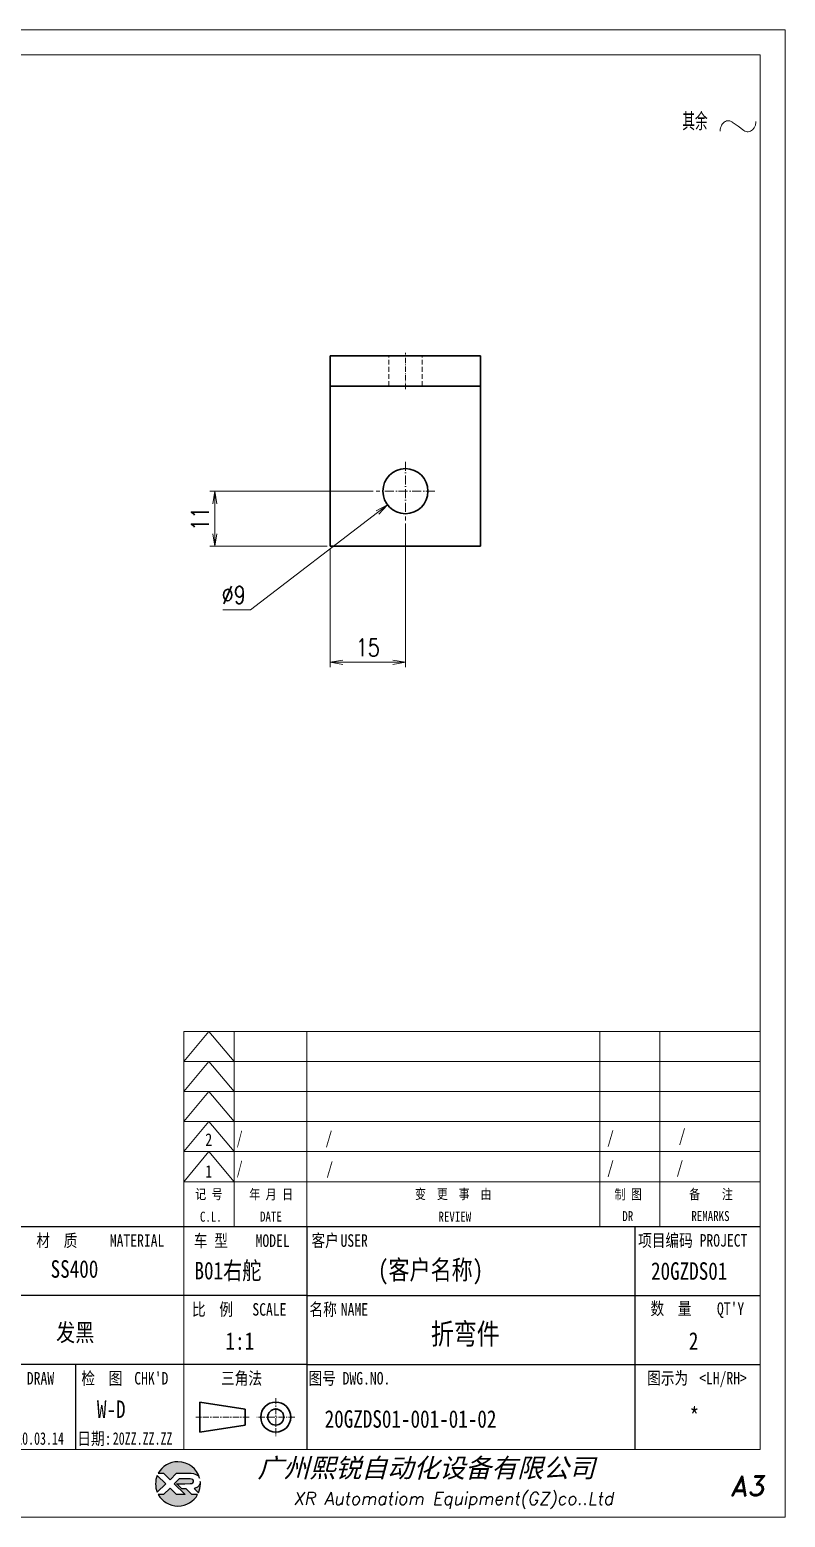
# Model space of a CAD drawing. Header units: millimetres. Extents: x 1333 to 78972, y -42879 to -5704.
# Drawn here: x 67253.4 to 67404.2, y -20114.1 to -19817.1 of the extents above; entities that cross this region are included whole.
import ezdxf
from ezdxf.enums import TextEntityAlignment as Align

# ---------------------------------------------------------------- set-up
doc = ezdxf.new("R2010")
doc.units = ezdxf.units.MM
doc.header["$LTSCALE"] = 0.5
for name, pattern in [('AM_ISO02W050x2', [3.75, 3, -0.75]), ('AM_ISO08W050x2', [9, 6, -0.75, 1.5, -0.75]), ('CENTER', [2, 1.25, -0.25, 0.25, -0.25]), ('DASHDOT', [18.5, 12, -3, 0.5, -3]), ('DASHED', [19.05, 12.7, -6.35]), ('DOT2', [0.125, 0, -0.125])]:
    doc.linetypes.add(name, pattern=pattern)
for name, color, linetype in [('DIM', 3, 'Continuous'), ('layer 1', 7, 'Continuous'), ('图号', 7, 'Continuous'), ('图名', 7, 'Continuous'), ('图框文字', 7, 'Continuous'), ('数量', 7, 'Continuous'), ('材质', 7, 'Continuous'), ('表面处理', 7, 'Continuous'), ('车型', 7, 'Continuous')]:
    doc.layers.add(name, color=color, linetype=linetype)
for name, color, linetype, lineweight in [('中心线', 2, 'AM_ISO08W050x2', 18), ('图框', 7, 'Continuous', 18), ('标注线', 3, 'Continuous', 18), ('粗实线', 7, 'Continuous', 35), ('虚线', 1, 'AM_ISO02W050x2', 18)]:
    doc.layers.add(name, color=color, linetype=linetype, lineweight=lineweight)
doc.layers.add('打印', color=7, linetype='Continuous', lineweight=15, plot=False)
doc.layers.add('打印-禁用', color=7, linetype='Continuous', lineweight=15, plot=False)
doc.styles.add('DIM', font='romans.shx', dxfattribs={"width": 0.8, "bigfont": 'bigfont.shx'})
doc.styles.add('STYLE1', font='')
doc.styles.add('国标', font='simfang.ttf', dxfattribs={"width": 0.8})
doc.styles.add('机械长仿宋', font='gbenor.shx', dxfattribs={"height": 1, "bigfont": 'gbcbig.shx'})
doc.styles.add('标题字', font='romand.shx', dxfattribs={"oblique": 10, "bigfont": 'bigfont.shx'})
doc.styles.get('STYLE1').set_extended_font_data('SimSun')
doc.dimstyles.new('XR 1-1$0', dxfattribs={"dimtxt": 3.5, "dimasz": 2.5, "dimexe": 1, "dimexo": 0.625, "dimgap": 1.2, "dimtad": 1, "dimzin": 9, "dimdsep": 46, "dimtxsty": 'DIM', "dimblk": 'OPEN', "dimcen": 0, "dimclrd": 8, "dimclre": 8, "dimclrt": 2, "dimazin": 2, "dimtfac": 0.5, "dimtmove": 0, "dimatfit": 3, "dimldrblk": 'OPEN', "dimfxl": 1, "dimtolj": 2, "dimlwd": 18, "dimlwe": 18, "dimarcsym": 0})
doc.dimstyles.new('XR 1-1$3', dxfattribs={"dimtxt": 3.5, "dimasz": 2.5, "dimexe": 1, "dimexo": 0.625, "dimgap": 1.2, "dimtad": 1, "dimtoh": 1, "dimdsep": 46, "dimtxsty": 'DIM', "dimblk": 'OPEN', "dimcen": 0, "dimclrd": 8, "dimclre": 8, "dimclrt": 2, "dimazin": 2, "dimtfac": 0.5, "dimtofl": 0, "dimtmove": 0, "dimatfit": 3, "dimldrblk": 'OPEN', "dimfxl": 1, "dimtolj": 2, "dimlwd": 18, "dimlwe": 18, "dimarcsym": 0})

# ---------------------------------------------------------------- blocks, each defined once
blk = doc.blocks.new('XR')
at = {"true_color": 0xfc8000}
h = blk.add_hatch(color=30, dxfattribs=at)
h.set_gradient(color1=(252, 128, 0), rotation=240, one_color=1, tint=1, name='INVCURVED')
edge = h.paths.add_edge_path()
edge.add_spline(control_points=[(-434.18, -5928.47), (-433.9, -5928.74), (-433.63, -5929.01), (-433.63, -5929.01), (-433.63, -5929.01), (-433.63, -5929.01), (-433.36, -5928.74), (-433.09, -5928.47)], knot_values=[0.5625, 0.5625, 0.5625, 0.5625, 0.625, 0.625, 0.625, 0.625, 0.6875, 0.6875, 0.6875, 0.6875], degree=3, periodic=0)
edge.add_spline(control_points=[(-433.09, -5928.47), (-432.82, -5928.2), (-432.54, -5927.93), (-432.54, -5927.93), (-432.54, -5927.93), (-432.54, -5927.93), (-432.04, -5927.93), (-431.53, -5927.93)], knot_values=[0.4375, 0.4375, 0.4375, 0.4375, 0.5, 0.5, 0.5, 0.5, 0.5625, 0.5625, 0.5625, 0.5625], degree=3, periodic=0)
edge.add_spline(control_points=[(-431.53, -5927.93), (-431.03, -5927.93), (-430.52, -5927.93), (-430.52, -5927.93), (-430.52, -5927.93), (-430, -5927.93), (-429.43, -5927.96), (-429.01, -5928.33)], knot_values=[0.25, 0.25, 0.25, 0.25, 0.3125, 0.3125, 0.3125, 0.3125, 0.4375, 0.4375, 0.4375, 0.4375], degree=3, periodic=0)
edge.add_spline(control_points=[(-429.01, -5928.33), (-428.88, -5928.44), (-428.78, -5928.59), (-428.71, -5928.75)], knot_values=[0.125, 0.125, 0.125, 0.125, 0.25, 0.25, 0.25, 0.25], degree=3, periodic=0)
edge.add_spline(control_points=[(-428.71, -5928.75), (-429.13, -5927.18), (-430.58, -5926.02), (-432.31, -5926.02)], knot_values=[0, 0, 0, 0, 0.125, 0.125, 0.125, 0.125], degree=3, periodic=0)
edge.add_spline(control_points=[(-432.31, -5926.02), (-433.72, -5926.02), (-434.94, -5926.79), (-435.58, -5927.93)], knot_values=[0.875, 0.875, 0.875, 0.875, 1, 1, 1, 1], degree=3, periodic=0)
edge.add_spline(control_points=[(-435.58, -5927.93), (-435.58, -5927.93), (-434.72, -5927.93), (-434.72, -5927.93), (-434.72, -5927.93), (-434.72, -5927.93), (-434.45, -5928.2), (-434.18, -5928.47)], knot_values=[0.6875, 0.6875, 0.6875, 0.6875, 0.8125, 0.8125, 0.8125, 0.8125, 0.875, 0.875, 0.875, 0.875], degree=3, periodic=0)
edge = h.paths.add_edge_path()
edge.add_spline(control_points=[(-434.79, -5929.26), (-435.04, -5929.02), (-435.34, -5928.72), (-435.54, -5928.53)], knot_values=[0.562504, 0.562504, 0.562504, 0.562504, 0.656252, 0.656252, 0.656252, 0.656252], degree=3, periodic=0)
edge.add_spline(control_points=[(-435.54, -5928.53), (-435.67, -5928.4), (-435.76, -5928.31), (-435.76, -5928.31), (-435.76, -5928.31), (-435.94, -5928.74), (-436.03, -5929.21), (-436.03, -5929.71)], knot_values=[0.25, 0.25, 0.25, 0.25, 0.312504, 0.312504, 0.312504, 0.312504, 0.562504, 0.562504, 0.562504, 0.562504], degree=3, periodic=0)
edge.add_spline(control_points=[(-436.03, -5929.71), (-436.03, -5930.2), (-435.94, -5930.67), (-435.76, -5931.1), (-435.76, -5931.1), (-435.4, -5930.75), (-435.05, -5930.4)], knot_values=[0.874998, 0.874998, 0.874998, 0.874998, 1.124998, 1.124998, 1.124998, 1.25, 1.25, 1.25, 1.25], degree=3, periodic=0)
edge.add_spline(control_points=[(-435.05, -5930.4), (-434.7, -5930.05), (-434.34, -5929.71), (-434.34, -5929.71), (-434.34, -5929.71), (-434.34, -5929.71), (-434.34, -5929.71), (-434.34, -5929.71)], knot_values=[0.749878, 0.749878, 0.749878, 0.749878, 0.874875, 0.874875, 0.874875, 0.874875, 0.874998, 0.874998, 0.874998, 0.874998], degree=3, periodic=0)
edge.add_spline(control_points=[(-434.34, -5929.71), (-434.34, -5929.71), (-434.34, -5929.71), (-434.34, -5929.71)], knot_values=[0.749634, 0.749634, 0.749634, 0.749634, 0.749817, 0.749817, 0.749817, 0.749817], degree=3, periodic=0)
edge.add_spline(control_points=[(-434.35, -5929.7), (-434.35, -5929.7), (-434.35, -5929.7), (-434.35, -5929.7)], knot_values=[0.738281, 0.738281, 0.738281, 0.738281, 0.742188, 0.742188, 0.742188, 0.742188], degree=3, periodic=0)
edge.add_spline(control_points=[(-434.35, -5929.7), (-434.36, -5929.69), (-434.37, -5929.68), (-434.38, -5929.67)], knot_values=[0.726563, 0.726563, 0.726563, 0.726563, 0.738281, 0.738281, 0.738281, 0.738281], degree=3, periodic=0)
edge.add_spline(control_points=[(-434.38, -5929.67), (-434.38, -5929.66), (-434.39, -5929.65), (-434.4, -5929.65)], knot_values=[0.718751, 0.718751, 0.718751, 0.718751, 0.726563, 0.726563, 0.726563, 0.726563], degree=3, periodic=0)
edge.add_spline(control_points=[(-434.4, -5929.65), (-434.42, -5929.63), (-434.45, -5929.6), (-434.47, -5929.58)], knot_values=[0.703126, 0.703126, 0.703126, 0.703126, 0.718751, 0.718751, 0.718751, 0.718751], degree=3, periodic=0)
edge.add_spline(control_points=[(-434.47, -5929.58), (-434.5, -5929.55), (-434.53, -5929.52), (-434.56, -5929.49)], knot_values=[0.687501, 0.687501, 0.687501, 0.687501, 0.703126, 0.703126, 0.703126, 0.703126], degree=3, periodic=0)
edge.add_spline(control_points=[(-434.56, -5929.49), (-434.63, -5929.42), (-434.71, -5929.35), (-434.79, -5929.26)], knot_values=[0.656252, 0.656252, 0.656252, 0.656252, 0.687501, 0.687501, 0.687501, 0.687501], degree=3, periodic=0)
at = {"true_color": 0x0348ff}
h = blk.add_hatch(color=160, dxfattribs=at)
h.set_gradient(color1=(3, 72, 255), color2=(0, 41, 153), one_color=1, tint=0.3, name='HEMISPHERICAL')
edge = h.paths.add_edge_path()
edge.add_spline(control_points=[(-432.54, -5929.67), (-432.26, -5929.95), (-431.94, -5930.23), (-431.66, -5930.51), (-431.66, -5930.51), (-431.66, -5930.51), (-431.66, -5930.51), (-431.66, -5930.51)], knot_values=[0.736842, 0.736842, 0.736842, 0.736842, 0.789474, 0.789474, 0.789474, 0.789474, 0.802633, 0.802633, 0.802633, 0.802633], degree=3, periodic=0)
edge.add_spline(control_points=[(-431.66, -5930.51), (-431.65, -5930.51), (-431.65, -5930.52), (-431.65, -5930.52)], knot_values=[0.802633, 0.802633, 0.802633, 0.802633, 0.815791, 0.815791, 0.815791, 0.815791], degree=3, periodic=0)
edge.add_spline(control_points=[(-431.65, -5930.52), (-431.64, -5930.53), (-431.64, -5930.53), (-431.64, -5930.53)], knot_values=[0.815791, 0.815791, 0.815791, 0.815791, 0.82237, 0.82237, 0.82237, 0.82237], degree=3, periodic=0)
edge.add_spline(control_points=[(-431.64, -5930.53), (-431.64, -5930.53), (-431.64, -5930.53), (-431.63, -5930.54)], knot_values=[0.82237, 0.82237, 0.82237, 0.82237, 0.828949, 0.828949, 0.828949, 0.828949], degree=3, periodic=0)
edge.add_spline(control_points=[(-431.63, -5930.54), (-431.63, -5930.54), (-431.63, -5930.54), (-431.63, -5930.54), (-431.63, -5930.54), (-431.63, -5930.54), (-431.59, -5930.54), (-431.52, -5930.54)], knot_values=[0.841901, 0.841901, 0.841901, 0.841901, 0.842105, 0.842105, 0.842105, 0.842105, 0.855264, 0.855264, 0.855264, 0.855264], degree=3, periodic=0)
edge.add_spline(control_points=[(-431.52, -5930.54), (-431.46, -5930.54), (-431.38, -5930.54), (-431.3, -5930.54)], knot_values=[0.855264, 0.855264, 0.855264, 0.855264, 0.868422, 0.868422, 0.868422, 0.868422], degree=3, periodic=0)
edge.add_spline(control_points=[(-431.3, -5930.54), (-431.26, -5930.54), (-431.22, -5930.54), (-431.18, -5930.54)], knot_values=[0.868422, 0.868422, 0.868422, 0.868422, 0.875, 0.875, 0.875, 0.875], degree=3, periodic=0)
edge.add_spline(control_points=[(-431.18, -5930.54), (-431.14, -5930.54), (-431.1, -5930.54), (-431.07, -5930.54)], knot_values=[0.875, 0.875, 0.875, 0.875, 0.881579, 0.881579, 0.881579, 0.881579], degree=3, periodic=0)
edge.add_spline(control_points=[(-431.07, -5930.54), (-431.05, -5930.54), (-431.04, -5930.54), (-431.03, -5930.54)], knot_values=[0.881579, 0.881579, 0.881579, 0.881579, 0.884869, 0.884869, 0.884869, 0.884869], degree=3, periodic=0)
edge.add_spline(control_points=[(-431.03, -5930.54), (-431.02, -5930.54), (-431, -5930.54), (-431, -5930.54)], knot_values=[0.884869, 0.884869, 0.884869, 0.884869, 0.888158, 0.888158, 0.888158, 0.888158], degree=3, periodic=0)
edge.add_spline(control_points=[(-431, -5930.54), (-430.99, -5930.54), (-430.99, -5930.54), (-430.98, -5930.54)], knot_values=[0.888158, 0.888158, 0.888158, 0.888158, 0.889803, 0.889803, 0.889803, 0.889803], degree=3, periodic=0)
edge.add_spline(control_points=[(-430.98, -5930.54), (-430.98, -5930.54), (-430.98, -5930.54), (-430.97, -5930.54)], knot_values=[0.889803, 0.889803, 0.889803, 0.889803, 0.891447, 0.891447, 0.891447, 0.891447], degree=3, periodic=0)
edge.add_spline(control_points=[(-430.97, -5930.54), (-430.97, -5930.54), (-430.97, -5930.54), (-430.97, -5930.54)], knot_values=[0.891447, 0.891447, 0.891447, 0.891447, 0.89227, 0.89227, 0.89227, 0.89227], degree=3, periodic=0)
edge.add_spline(control_points=[(-430.97, -5930.54), (-430.97, -5930.54), (-430.97, -5930.54), (-430.97, -5930.54)], knot_values=[0.89227, 0.89227, 0.89227, 0.89227, 0.893092, 0.893092, 0.893092, 0.893092], degree=3, periodic=0)
edge.add_spline(control_points=[(-430.97, -5930.54), (-430.97, -5930.54), (-430.97, -5930.54), (-430.97, -5930.54)], knot_values=[0.893092, 0.893092, 0.893092, 0.893092, 0.893503, 0.893503, 0.893503, 0.893503], degree=3, periodic=0)
edge.add_spline(control_points=[(-430.97, -5930.54), (-430.97, -5930.54), (-430.97, -5930.54), (-430.97, -5930.54)], knot_values=[0.893503, 0.893503, 0.893503, 0.893503, 0.893914, 0.893914, 0.893914, 0.893914], degree=3, periodic=0)
edge.add_spline(control_points=[(-430.97, -5930.54), (-430.97, -5930.54), (-430.97, -5930.54), (-430.97, -5930.54)], knot_values=[0.893914, 0.893914, 0.893914, 0.893914, 0.89412, 0.89412, 0.89412, 0.89412], degree=3, periodic=0)
edge.add_spline(control_points=[(-430.97, -5930.54), (-430.97, -5930.54), (-430.97, -5930.54), (-430.97, -5930.54)], knot_values=[0.89412, 0.89412, 0.89412, 0.89412, 0.894326, 0.894326, 0.894326, 0.894326], degree=3, periodic=0)
edge.add_spline(control_points=[(-430.97, -5930.54), (-430.97, -5930.54), (-430.97, -5930.54), (-430.97, -5930.54)], knot_values=[0.894428, 0.894428, 0.894428, 0.894428, 0.894531, 0.894531, 0.894531, 0.894531], degree=3, periodic=0)
edge.add_spline(control_points=[(-430.97, -5930.54), (-430.97, -5930.54), (-430.97, -5930.54), (-430.97, -5930.54)], knot_values=[0.894531, 0.894531, 0.894531, 0.894531, 0.894583, 0.894583, 0.894583, 0.894583], degree=3, periodic=0)
edge.add_spline(control_points=[(-430.97, -5930.54), (-430.97, -5930.54), (-430.97, -5930.54), (-430.97, -5930.54), (-430.97, -5930.54), (-430.97, -5930.54), (-430.73, -5930.78), (-430.49, -5931.01)], knot_values=[0.894685, 0.894685, 0.894685, 0.894685, 0.894737, 0.894737, 0.894737, 0.894737, 0.921052, 0.921052, 0.921052, 0.921052], degree=3, periodic=0)
edge.add_spline(control_points=[(-430.49, -5931.01), (-430.26, -5931.24), (-430.02, -5931.48), (-430.02, -5931.48)], knot_values=[0.921052, 0.921052, 0.921052, 0.921052, 0.947368, 0.947368, 0.947368, 0.947368], degree=3, periodic=0)
edge.add_spline(control_points=[(-430.02, -5931.48), (-430.02, -5931.48), (-430.02, -5931.48), (-430.02, -5931.48)], knot_values=[0.947522, 0.947522, 0.947522, 0.947522, 0.947573, 0.947573, 0.947573, 0.947573], degree=3, periodic=0)
edge.add_spline(control_points=[(-430.02, -5931.48), (-430.02, -5931.48), (-430.02, -5931.48), (-430.02, -5931.48)], knot_values=[0.947573, 0.947573, 0.947573, 0.947573, 0.947676, 0.947676, 0.947676, 0.947676], degree=3, periodic=0)
edge.add_spline(control_points=[(-430.02, -5931.48), (-430.02, -5931.48), (-430.02, -5931.48), (-430.02, -5931.48)], knot_values=[0.947676, 0.947676, 0.947676, 0.947676, 0.947779, 0.947779, 0.947779, 0.947779], degree=3, periodic=0)
edge.add_spline(control_points=[(-430.02, -5931.48), (-430.02, -5931.48), (-430.02, -5931.48), (-430.02, -5931.48)], knot_values=[0.947779, 0.947779, 0.947779, 0.947779, 0.947984, 0.947984, 0.947984, 0.947984], degree=3, periodic=0)
edge.add_spline(control_points=[(-430.02, -5931.48), (-430.02, -5931.48), (-430.02, -5931.48), (-430.02, -5931.48)], knot_values=[0.947984, 0.947984, 0.947984, 0.947984, 0.94819, 0.94819, 0.94819, 0.94819], degree=3, periodic=0)
edge.add_spline(control_points=[(-430.02, -5931.48), (-430.02, -5931.48), (-430.02, -5931.48), (-430.02, -5931.48)], knot_values=[0.94819, 0.94819, 0.94819, 0.94819, 0.948601, 0.948601, 0.948601, 0.948601], degree=3, periodic=0)
edge.add_spline(control_points=[(-430.02, -5931.48), (-430.02, -5931.48), (-430.02, -5931.48), (-430.02, -5931.48)], knot_values=[0.948601, 0.948601, 0.948601, 0.948601, 0.949012, 0.949012, 0.949012, 0.949012], degree=3, periodic=0)
edge.add_spline(control_points=[(-430.02, -5931.48), (-430.02, -5931.48), (-430.01, -5931.48), (-430.01, -5931.48)], knot_values=[0.949012, 0.949012, 0.949012, 0.949012, 0.949834, 0.949834, 0.949834, 0.949834], degree=3, periodic=0)
edge.add_spline(control_points=[(-430.01, -5931.48), (-430.01, -5931.48), (-430.01, -5931.48), (-430.01, -5931.48)], knot_values=[0.949834, 0.949834, 0.949834, 0.949834, 0.950657, 0.950657, 0.950657, 0.950657], degree=3, periodic=0)
edge.add_spline(control_points=[(-430.01, -5931.48), (-430.01, -5931.48), (-430, -5931.48), (-430, -5931.48)], knot_values=[0.950657, 0.950657, 0.950657, 0.950657, 0.952301, 0.952301, 0.952301, 0.952301], degree=3, periodic=0)
edge.add_spline(control_points=[(-430, -5931.48), (-429.99, -5931.48), (-429.98, -5931.48), (-429.98, -5931.48)], knot_values=[0.952301, 0.952301, 0.952301, 0.952301, 0.953946, 0.953946, 0.953946, 0.953946], degree=3, periodic=0)
edge.add_spline(control_points=[(-429.98, -5931.48), (-429.96, -5931.48), (-429.95, -5931.48), (-429.93, -5931.48)], knot_values=[0.953946, 0.953946, 0.953946, 0.953946, 0.957236, 0.957236, 0.957236, 0.957236], degree=3, periodic=0)
edge.add_spline(control_points=[(-429.93, -5931.48), (-429.91, -5931.48), (-429.89, -5931.48), (-429.87, -5931.48)], knot_values=[0.957236, 0.957236, 0.957236, 0.957236, 0.960525, 0.960525, 0.960525, 0.960525], degree=3, periodic=0)
edge.add_spline(control_points=[(-429.87, -5931.48), (-429.82, -5931.48), (-429.77, -5931.48), (-429.71, -5931.48)], knot_values=[0.960525, 0.960525, 0.960525, 0.960525, 0.967104, 0.967104, 0.967104, 0.967104], degree=3, periodic=0)
edge.add_spline(control_points=[(-429.71, -5931.48), (-429.65, -5931.48), (-429.59, -5931.48), (-429.53, -5931.48)], knot_values=[0.967104, 0.967104, 0.967104, 0.967104, 0.973683, 0.973683, 0.973683, 0.973683], degree=3, periodic=0)
edge.add_spline(control_points=[(-429.53, -5931.48), (-429.41, -5931.48), (-429.29, -5931.48), (-429.19, -5931.48)], knot_values=[0.973683, 0.973683, 0.973683, 0.973683, 0.98684, 0.98684, 0.98684, 0.98684], degree=3, periodic=0)
edge.add_spline(control_points=[(-429.19, -5931.48), (-429.1, -5931.48), (-429.04, -5931.48), (-429.04, -5931.48), (-429.67, -5932.62), (-430.9, -5933.39), (-432.31, -5933.39)], knot_values=[0.98684, 0.98684, 0.98684, 0.98684, 1, 1, 1, 1.052632, 1.052632, 1.052632, 1.052632], degree=3, periodic=0)
edge.add_spline(control_points=[(-432.31, -5933.39), (-433.72, -5933.39), (-434.94, -5932.62), (-435.58, -5931.48), (-435.58, -5931.48), (-435.58, -5931.48), (-435.36, -5931.48), (-435.15, -5931.48)], knot_values=[0.052632, 0.052632, 0.052632, 0.052632, 0.105263, 0.105263, 0.105263, 0.105263, 0.131579, 0.131579, 0.131579, 0.131579], degree=3, periodic=0)
edge.add_spline(control_points=[(-435.15, -5931.48), (-434.93, -5931.48), (-434.72, -5931.48), (-434.72, -5931.48), (-434.72, -5931.48), (-434.72, -5931.48), (-434.45, -5931.21), (-434.18, -5930.94)], knot_values=[0.131579, 0.131579, 0.131579, 0.131579, 0.157895, 0.157895, 0.157895, 0.157895, 0.184211, 0.184211, 0.184211, 0.184211], degree=3, periodic=0)
edge.add_spline(control_points=[(-434.18, -5930.94), (-433.9, -5930.67), (-433.63, -5930.4), (-433.63, -5930.4), (-433.63, -5930.4), (-433.63, -5930.4), (-433.36, -5930.67), (-433.09, -5930.94)], knot_values=[0.184211, 0.184211, 0.184211, 0.184211, 0.210526, 0.210526, 0.210526, 0.210526, 0.236842, 0.236842, 0.236842, 0.236842], degree=3, periodic=0)
edge.add_spline(control_points=[(-433.09, -5930.94), (-432.82, -5931.21), (-432.54, -5931.48), (-432.54, -5931.48), (-432.54, -5931.48), (-432.54, -5931.48), (-432.19, -5931.48), (-431.83, -5931.48)], knot_values=[0.236842, 0.236842, 0.236842, 0.236842, 0.263158, 0.263158, 0.263158, 0.263158, 0.289474, 0.289474, 0.289474, 0.289474], degree=3, periodic=0)
edge.add_spline(control_points=[(-431.83, -5931.48), (-431.48, -5931.48), (-431.12, -5931.48), (-431.12, -5931.48), (-431.12, -5931.48), (-431.12, -5931.48), (-431.57, -5931.03), (-432.02, -5930.59)], knot_values=[0.289474, 0.289474, 0.289474, 0.289474, 0.315789, 0.315789, 0.315789, 0.315789, 0.342105, 0.342105, 0.342105, 0.342105], degree=3, periodic=0)
edge.add_spline(control_points=[(-432.02, -5930.59), (-432.47, -5930.15), (-432.92, -5929.71), (-432.92, -5929.71), (-432.92, -5929.71), (-432.92, -5929.71), (-432.71, -5929.5), (-432.5, -5929.29)], knot_values=[0.342105, 0.342105, 0.342105, 0.342105, 0.368421, 0.368421, 0.368421, 0.368421, 0.394737, 0.394737, 0.394737, 0.394737], degree=3, periodic=0)
edge.add_spline(control_points=[(-432.5, -5929.29), (-432.3, -5929.09), (-432.09, -5928.88), (-432.09, -5928.88)], knot_values=[0.394737, 0.394737, 0.394737, 0.394737, 0.421053, 0.421053, 0.421053, 0.421053], degree=3, periodic=0)
edge.add_spline(control_points=[(-432.09, -5928.88), (-432.09, -5928.88), (-432.06, -5928.86), (-432.06, -5928.86)], knot_values=[0.421053, 0.421053, 0.421053, 0.421053, 0.473684, 0.473684, 0.473684, 0.473684], degree=3, periodic=0)
edge.add_spline(control_points=[(-432.06, -5928.86), (-432.06, -5928.86), (-432.06, -5928.86), (-432.06, -5928.86), (-432.06, -5928.86), (-432.06, -5928.86), (-430.4, -5928.86), (-430.26, -5928.86)], knot_values=[0.473684, 0.473684, 0.473684, 0.473684, 0.473684, 0.473684, 0.473684, 0.473684, 0.526316, 0.526316, 0.526316, 0.526316], degree=3, periodic=0)
edge.add_spline(control_points=[(-430.26, -5928.86), (-429.54, -5928.86), (-429.62, -5929.4), (-429.83, -5929.55)], knot_values=[0.526316, 0.526316, 0.526316, 0.526316, 0.578947, 0.578947, 0.578947, 0.578947], degree=3, periodic=0)
edge.add_spline(control_points=[(-429.83, -5929.55), (-429.94, -5929.62), (-430.08, -5929.65), (-430.26, -5929.65), (-430.26, -5929.65), (-430.26, -5929.65), (-430.48, -5929.65), (-430.71, -5929.66)], knot_values=[0.578947, 0.578947, 0.578947, 0.578947, 0.631579, 0.631579, 0.631579, 0.631579, 0.657895, 0.657895, 0.657895, 0.657895], degree=3, periodic=0)
edge.add_spline(control_points=[(-430.71, -5929.66), (-430.93, -5929.66), (-431.15, -5929.67), (-431.15, -5929.67), (-431.15, -5929.67), (-431.15, -5929.67), (-432.54, -5929.67), (-432.54, -5929.67)], knot_values=[0.657895, 0.657895, 0.657895, 0.657895, 0.684211, 0.684211, 0.684211, 0.684211, 0.736842, 0.736842, 0.736842, 0.736842], degree=3, periodic=0)
edge = h.paths.add_edge_path()
edge.add_spline(control_points=[(-428.6, -5929.32), (-428.61, -5929.67), (-428.76, -5930), (-429.06, -5930.22)], knot_values=[0.8, 0.8, 0.8, 0.8, 1, 1, 1, 1], degree=3, periodic=0)
edge.add_spline(control_points=[(-429.06, -5930.22), (-429.22, -5930.34), (-429.41, -5930.43), (-429.61, -5930.48)], knot_values=[0.6, 0.6, 0.6, 0.6, 0.8, 0.8, 0.8, 0.8], degree=3, periodic=0)
edge.add_spline(control_points=[(-429.61, -5930.48), (-429.61, -5930.48), (-428.9, -5931.19), (-428.9, -5931.19), (-428.9, -5931.19), (-428.69, -5930.73), (-428.58, -5930.23), (-428.58, -5929.71)], knot_values=[0.2, 0.2, 0.2, 0.2, 0.4, 0.4, 0.4, 0.4, 0.6, 0.6, 0.6, 0.6], degree=3, periodic=0)
edge.add_spline(control_points=[(-428.58, -5929.71), (-428.58, -5929.58), (-428.59, -5929.45), (-428.6, -5929.32)], knot_values=[0, 0, 0, 0, 0.2, 0.2, 0.2, 0.2], degree=3, periodic=0)
at = {"layer": 'layer 1', "color": 30}
for points, knots in [([(-432.31, -5926.02), (-430.58, -5926.02), (-429.13, -5927.18), (-428.71, -5928.75), (-428.71, -5928.75), (-428.78, -5928.59), (-428.88, -5928.44), (-429.01, -5928.33), (-429.01, -5928.33), (-429.43, -5927.96), (-430, -5927.93), (-430.52, -5927.93), (-430.52, -5927.93), (-430.52, -5927.93), (-432.54, -5927.93), (-432.54, -5927.93), (-432.54, -5927.93), (-432.54, -5927.93), (-433.63, -5929.01), (-433.63, -5929.01), (-433.63, -5929.01), (-433.63, -5929.01), (-434.72, -5927.93), (-434.72, -5927.93), (-434.72, -5927.93), (-434.72, -5927.93), (-435.58, -5927.93), (-435.58, -5927.93), (-435.58, -5927.93), (-434.94, -5926.79), (-433.72, -5926.02), (-432.31, -5926.02)], [0, 0, 0, 0, 0.125, 0.125, 0.125, 0.125, 0.25, 0.25, 0.25, 0.25, 0.375, 0.375, 0.375, 0.375, 0.5, 0.5, 0.5, 0.5, 0.625, 0.625, 0.625, 0.625, 0.75, 0.75, 0.75, 0.75, 0.875, 0.875, 0.875, 0.875, 1, 1, 1, 1]), ([(-435.76, -5931.1), (-435.94, -5930.67), (-436.03, -5930.2), (-436.03, -5929.71), (-436.03, -5929.71), (-436.03, -5929.21), (-435.94, -5928.74), (-435.76, -5928.31), (-435.76, -5928.31), (-435.76, -5928.31), (-434.34, -5929.71), (-434.34, -5929.71), (-434.34, -5929.71), (-434.34, -5929.71), (-435.76, -5931.1), (-435.76, -5931.1)], [0, 0, 0, 0, 0.25, 0.25, 0.25, 0.25, 0.5, 0.5, 0.5, 0.5, 0.75, 0.75, 0.75, 0.75, 1, 1, 1, 1])]:
    blk.add_open_spline(points, degree=3, knots=knots, dxfattribs=at)
at = {"layer": 'layer 1', "color": 154}
for points, knots in [([(-429.04, -5931.48), (-429.67, -5932.62), (-430.9, -5933.39), (-432.31, -5933.39), (-432.31, -5933.39), (-433.72, -5933.39), (-434.94, -5932.62), (-435.58, -5931.48), (-435.58, -5931.48), (-435.58, -5931.48), (-434.72, -5931.48), (-434.72, -5931.48), (-434.72, -5931.48), (-434.72, -5931.48), (-433.63, -5930.4), (-433.63, -5930.4), (-433.63, -5930.4), (-433.63, -5930.4), (-432.54, -5931.48), (-432.54, -5931.48), (-432.54, -5931.48), (-432.54, -5931.48), (-431.12, -5931.48), (-431.12, -5931.48), (-431.12, -5931.48), (-431.12, -5931.48), (-432.92, -5929.71), (-432.92, -5929.71), (-432.92, -5929.71), (-432.92, -5929.71), (-432.09, -5928.88), (-432.09, -5928.88), (-432.09, -5928.88), (-432.09, -5928.88), (-432.06, -5928.86), (-432.06, -5928.86), (-432.06, -5928.86), (-432.06, -5928.86), (-430.4, -5928.86), (-430.26, -5928.86), (-430.26, -5928.86), (-429.54, -5928.86), (-429.62, -5929.4), (-429.83, -5929.55), (-429.83, -5929.55), (-429.94, -5929.62), (-430.08, -5929.65), (-430.26, -5929.65), (-430.26, -5929.65), (-430.26, -5929.65), (-431.15, -5929.67), (-431.15, -5929.67), (-431.15, -5929.67), (-431.15, -5929.67), (-432.54, -5929.67), (-432.54, -5929.67), (-432.54, -5929.67), (-432.26, -5929.95), (-431.94, -5930.23), (-431.66, -5930.51), (-431.66, -5930.51), (-431.66, -5930.51), (-431.63, -5930.54), (-431.63, -5930.54), (-431.63, -5930.54), (-431.63, -5930.54), (-430.97, -5930.54), (-430.97, -5930.54), (-430.97, -5930.54), (-430.97, -5930.54), (-430.02, -5931.48), (-430.02, -5931.48), (-430.02, -5931.48), (-430.02, -5931.48), (-429.04, -5931.48), (-429.04, -5931.48)], [0, 0, 0, 0, 0.052632, 0.052632, 0.052632, 0.052632, 0.105263, 0.105263, 0.105263, 0.105263, 0.157895, 0.157895, 0.157895, 0.157895, 0.210526, 0.210526, 0.210526, 0.210526, 0.263158, 0.263158, 0.263158, 0.263158, 0.315789, 0.315789, 0.315789, 0.315789, 0.368421, 0.368421, 0.368421, 0.368421, 0.421053, 0.421053, 0.421053, 0.421053, 0.473684, 0.473684, 0.473684, 0.473684, 0.526316, 0.526316, 0.526316, 0.526316, 0.578947, 0.578947, 0.578947, 0.578947, 0.631579, 0.631579, 0.631579, 0.631579, 0.684211, 0.684211, 0.684211, 0.684211, 0.736842, 0.736842, 0.736842, 0.736842, 0.789474, 0.789474, 0.789474, 0.789474, 0.842105, 0.842105, 0.842105, 0.842105, 0.894737, 0.894737, 0.894737, 0.894737, 0.947368, 0.947368, 0.947368, 0.947368, 1, 1, 1, 1]), ([(-428.6, -5929.32), (-428.59, -5929.45), (-428.58, -5929.58), (-428.58, -5929.71), (-428.58, -5929.71), (-428.58, -5930.23), (-428.69, -5930.73), (-428.9, -5931.19), (-428.9, -5931.19), (-428.9, -5931.19), (-429.61, -5930.48), (-429.61, -5930.48), (-429.61, -5930.48), (-429.41, -5930.43), (-429.22, -5930.34), (-429.06, -5930.22), (-429.06, -5930.22), (-428.76, -5930), (-428.61, -5929.67), (-428.6, -5929.32)], [0, 0, 0, 0, 0.2, 0.2, 0.2, 0.2, 0.4, 0.4, 0.4, 0.4, 0.6, 0.6, 0.6, 0.6, 0.8, 0.8, 0.8, 0.8, 1, 1, 1, 1])]:
    blk.add_open_spline(points, degree=3, knots=knots, dxfattribs=at)
blk = doc.blocks.new('GZDEH零件A3图框V01版')
at = {"layer": '中心线', "color": 1, "linetype": 'CENTER', "lineweight": 5, "ltscale": 2}
for p, q in [((3175.82, -1822.66), (3175.82, -1830.26)), ((3170.49, -1826.46), (3159.89, -1826.46)), ((3179.62, -1826.46), (3172.02, -1826.46))]:
    blk.add_line(p, q, dxfattribs=at)
at = {"layer": '图框', "linetype": 'Continuous'}
for p, q in [((3272.49, -1554.46), (2882.49, -1554.46)), ((3272.49, -1832.96), (3272.49, -1554.46)), ((3157.49, -1749.46), (3272.49, -1749.46)), ((3157.49, -1832.96), (3157.49, -1749.46)), ((2882.49, -1832.96), (3272.49, -1832.96))]:
    blk.add_line(p, q, dxfattribs=at)
at = {"layer": '图框', "color": 9}
for p, q in [((3157.49, -1755.46), (3162.49, -1749.46)), ((3162.49, -1749.46), (3167.49, -1755.46)), ((3167.49, -1788.46), (3167.49, -1749.46)), ((3240.49, -1788.46), (3240.49, -1749.46)), ((3252.49, -1749.46), (3252.49, -1788.46)), ((3157.49, -1755.46), (3272.49, -1755.46)), ((3157.49, -1761.46), (3162.49, -1755.46)), ((3162.49, -1755.46), (3167.49, -1761.46)), ((3157.49, -1761.46), (3272.49, -1761.46)), ((3157.49, -1767.46), (3162.49, -1761.46)), ((3162.49, -1761.46), (3167.49, -1767.46)), ((3157.49, -1767.46), (3272.49, -1767.46)), ((3157.49, -1773.46), (3162.49, -1767.46)), ((3162.49, -1767.46), (3167.49, -1773.46)), ((3157.49, -1773.46), (3272.49, -1773.46)), ((3157.49, -1779.46), (3162.49, -1773.46)), ((3162.49, -1773.46), (3167.49, -1779.46)), ((3157.49, -1779.46), (3272.49, -1779.46))]:
    blk.add_line(p, q, dxfattribs=at)
at = {"layer": '图框', "color": 9, "linetype": 'Continuous'}
blk.add_line((3181.99, -1749.46), (3181.99, -1832.96), dxfattribs=at)
at = {"layer": '图框', "color": 2, "linetype": 'ByBlock', "lineweight": 35}
for p, q in [((3169.69, -1824.86), (3160.69, -1823.46)), ((3160.69, -1829.46), (3160.69, -1823.46)), ((3169.69, -1824.86), (3169.69, -1828.06)), ((3169.69, -1828.06), (3160.69, -1829.46))]:
    blk.add_line(p, q, dxfattribs=at)
for radius in [3, 1.6]:
    blk.add_circle((3175.82, -1826.46), radius, dxfattribs=at)
at = {"layer": '图框文字', "color": 7}
blk.add_line((3272.49, -1788.46), (3092.49, -1788.46), dxfattribs=at)
at = {"layer": '图框文字', "color": 9}
for p, q in [((3272.49, -1788.46), (3092.49, -1788.46)), ((3181.99, -1788.46), (3181.99, -1832.96)), ((3247.49, -1788.46), (3247.49, -1832.96)), ((3181.99, -1802.21), (3092.49, -1802.21)), ((3181.99, -1802.21), (3272.49, -1802.21)), ((3181.99, -1815.96), (3092.49, -1815.96)), ((3135.83, -1815.96), (3135.83, -1832.96)), ((3135.83, -1815.96), (3135.83, -1832.96)), ((3181.99, -1815.96), (3272.49, -1815.96))]:
    blk.add_line(p, q, dxfattribs=at)
at = {"layer": '打印-禁用', "linetype": 'Continuous'}
for p, q in [((3277.49, -1549.46), (2857.49, -1549.46)), ((3277.49, -1846.46), (3277.49, -1549.46)), ((2857.49, -1846.46), (3277.49, -1846.46))]:
    blk.add_line(p, q, dxfattribs=at)
at = {"layer": 'DIM', "xscale": 1.199999999999818, "yscale": 1.199999999999818, "zscale": 1.199999999999818}
blk.add_blockref('XR', (3675.07, 5275.84), dxfattribs=at)
at = {"layer": '图框', "color": 9, "style": '国标', "width": 0.8}
for s, p in [('记 号', (3162.47, -1782.94)), ('年 月 日', (3174.9, -1782.98)), ('变  更  事  由', (3211.24, -1782.93)), ('C.L.', (3162.86, -1787.45)), ('DATE', (3174.85, -1787.42)), ('REVIEW', (3211.55, -1787.45))]:
    blk.add_text(s, height=2, dxfattribs=at).set_placement(p, align=Align.CENTER)
for s, p in [('制 图', (3246.15, -1781.95)), ('备    注', (3262.68, -1781.92)), ('DR', (3246.06, -1786.34)), ('REMARKS', (3262.57, -1786.32))]:
    blk.add_text(s, height=2, dxfattribs=at).set_placement(p, align=Align.MIDDLE)
at = {"layer": '图框文字', "color": 9, "style": '国标', "width": 0.8}
for s, p in [('材  质', (3128.04, -1792.46)), ('项目编码 PROJECT', (3248.13, -1792.43)), ('比  例\u3000', (3159.1, -1806.21)), ('SCALE', (3171.15, -1806.21)), ('名称\u3000', (3182.54, -1806.21)), ('NAME', (3188.8, -1806.21)), ('数  量', (3250.61, -1806.05)), ("QT'Y ", (3263.86, -1806.05)), (' DRAW', (3124.78, -1819.96)), ("CHK'D", (3147.58, -1819.96)), ('三角法', (3164.9, -1819.96)), ('图号', (3182.36, -1819.96)), ('DWG.NO.', (3189.16, -1819.96)), ('图示为', (3249.94, -1819.93)), ('<LH/RH>', (3260.31, -1819.93))]:
    blk.add_text(s, height=2.5, dxfattribs=at).set_placement(p)
for s, p in [('MATERIAL', (3148.14, -1792.46)), ('客户', (3185.68, -1792.46)), ('USER', (3191.46, -1792.46)), ('检  图', (3141.11, -1819.96)), ('日期:', (3139.62, -1832))]:
    blk.add_text(s, height=2.5, dxfattribs=at).set_placement(p, align=Align.CENTER)
for s, p in [('车 型', (3162.87, -1791.2)), ('MODEL', (3175.2, -1791.24))]:
    blk.add_text(s, height=2.5, dxfattribs=at).set_placement(p, align=Align.MIDDLE)
at = {"layer": '图框文字', "color": 7, "lineweight": -3, "style": 'STYLE1', "oblique": 15}
blk.add_text('广州熙锐自动化设备有限公司 ', height=3.8, dxfattribs=at).set_placement((3172.16, -1838.51))
at = {"layer": '图框文字', "color": 7, "style": '标题字', "oblique": 10}
for s, height, p in [('A3', 4, (3269.91, -1840.2)), ('XR Automatiom Equipment(GZ)co..Ltd', 2.5, (3211.26, -1842.9))]:
    blk.add_text(s, height=height, dxfattribs=at).set_placement(p, align=Align.MIDDLE)
blk = doc.blocks.new('DEH A3')
at = {"layer": '图框'}
blk.add_blockref('GZDEH零件A3图框V01版', (-2857.49, 1846.46), dxfattribs=at)
blk = doc.blocks.new('其余不去材料')
at = {"layer": '标注线', "color": 2, "lineweight": 13}
for points in [[(0, 0.17), (0.01, 0.48), (0.07, 0.79), (0.16, 1.09), (0.28, 1.36), (0.44, 1.6), (0.62, 1.8), (0.82, 1.97), (1.04, 2.09), (1.26, 2.17), (1.49, 2.21), (1.72, 2.21), (1.94, 2.17), (2.37, 1.97), (2.41, 1.95)], [(2.41, 1.95), (3.55, 1.11), (4.7, 0.27)], [(4.7, 0.27), (4.91, 0.14), (5.14, 0.05), (5.37, 0), (5.6, 0), (5.82, 0.04), (6.04, 0.11), (6.45, 0.38), (6.79, 0.8), (7.02, 1.34), (7.11, 1.95), (7.11, 2.09)]]:
    blk.add_lwpolyline(points, dxfattribs=at)
at = {"layer": '标注线', "color": 7, "linetype": 'DOT2', "style": '机械长仿宋'}
blk.add_text('其余', height=3.5, dxfattribs=at).set_placement((-7.56, 0.3))
blk = doc.blocks.new('_Open')
at = {"color": 0, "linetype": 'ByBlock', "lineweight": -2}
for p, q in [((-1, 0.17), (0, 0)), ((-1, -0.17), (0, 0)), ((0, 0), (-1, 0))]:
    blk.add_line(p, q, dxfattribs=at)
blk = doc.blocks.new('*D859')
at = {"layer": 'Defpoints', "color": 0, "transparency": 16777216}
for p in [(67328.38, -19915.05), (67313.38, -19920.2), (67328.38, -19943.35)]:
    blk.add_point(p, dxfattribs=at)
at = {"layer": '标注线', "color": 8, "lineweight": 18, "transparency": 16777216}
for p, q in [((67328.38, -19915.67), (67328.38, -19944.35)), ((67313.38, -19920.82), (67313.38, -19944.35)), ((67315.88, -19943.35), (67325.88, -19943.35))]:
    blk.add_line(p, q, dxfattribs=at)
at = {"layer": '标注线', "color": 8, "lineweight": 18, "transparency": 16777216, "xscale": 2.5, "yscale": 2.5, "zscale": 2.5, "rotation": 180}
blk.add_blockref('_Open', (67313.38, -19943.35), dxfattribs=at)
at = {"layer": '标注线', "color": 8, "lineweight": 18, "transparency": 16777216, "xscale": 2.5, "yscale": 2.5, "zscale": 2.5}
blk.add_blockref('_Open', (67328.38, -19943.35), dxfattribs=at)
at = {"layer": '标注线', "color": 2, "transparency": 16777216, "insert": (67320.88, -19940.4), "char_height": 3.5, "attachment_point": 5, "style": 'DIM'}
blk.add_mtext('\\A2;15', dxfattribs=at)
blk = doc.blocks.new('*D860')
at = {"layer": 'Defpoints', "color": 0, "transparency": 16777216}
for p in [(67290.34, -19909.2), (67322.53, -19909.2), (67313.38, -19920.2)]:
    blk.add_point(p, dxfattribs=at)
at = {"layer": '标注线', "color": 8, "lineweight": 18, "transparency": 16777216}
for p, q in [((67321.91, -19909.2), (67289.34, -19909.2)), ((67290.34, -19917.7), (67290.34, -19911.7)), ((67312.76, -19920.2), (67289.34, -19920.2))]:
    blk.add_line(p, q, dxfattribs=at)
at = {"layer": '标注线', "color": 8, "lineweight": 18, "transparency": 16777216, "xscale": 2.5, "yscale": 2.5, "zscale": 2.5}
for p, rotation in [((67290.34, -19909.2), 90), ((67290.34, -19920.2), 270)]:
    blk.add_blockref('_Open', p, dxfattribs=dict(at, rotation=rotation))
at = {"layer": '标注线', "color": 2, "transparency": 16777216, "insert": (67287.39, -19914.7), "char_height": 3.5, "attachment_point": 5, "rotation": 90, "style": 'DIM'}
blk.add_mtext('\\A2;11', dxfattribs=at)
blk = doc.blocks.new('*D861')
at = {"layer": 'Defpoints', "color": 0, "transparency": 16777216}
for p in [(67331.96, -19906.46), (67324.81, -19911.93)]:
    blk.add_point(p, dxfattribs=at)
at = {"layer": '标注线', "color": 8, "lineweight": 18, "transparency": 16777216}
for p, q in [((67297.44, -19932.89), (67322.82, -19913.45)), ((67291.97, -19932.89), (67297.44, -19932.89))]:
    blk.add_line(p, q, dxfattribs=at)
at = {"layer": '标注线', "color": 8, "lineweight": 18, "transparency": 16777216, "xscale": 2.5, "yscale": 2.5, "zscale": 2.5, "rotation": 37.44195119631951}
blk.add_blockref('_Open', (67324.81, -19911.93), dxfattribs=at)
at = {"layer": '标注线', "color": 2, "transparency": 16777216, "insert": (67294.11, -19929.94), "char_height": 3.5, "attachment_point": 5, "style": 'DIM'}
blk.add_mtext('\\A2;∅9', dxfattribs=at)

msp = doc.modelspace()

# ---------------------------------------------------------------- linework, layer by layer
at = {"layer": '中心线', "linetype": 'DASHDOT', "ltscale": 0.18}
msp.add_line((67328.383, -19888.798), (67328.383, -19881.598), dxfattribs=at)
at = {"layer": '中心线', "linetype": 'DASHDOT', "ltscale": 0.2925}
for p, q in [((67328.383, -19903.348), (67328.383, -19915.048)), ((67334.233, -19909.198), (67322.533, -19909.198))]:
    msp.add_line(p, q, dxfattribs=at)
at = {"layer": '打印'}
msp.add_lwpolyline([(66984.176, -19817.067), (67404.176, -19817.067), (67404.176, -20114.067), (66984.176, -20114.067)], close=True, dxfattribs=at)
at = {"layer": '粗实线', "ltscale": 0.15}
for p, q in [((67313.383, -19882.198), (67313.383, -19888.198)), ((67343.383, -19882.198), (67343.383, -19888.198))]:
    msp.add_line(p, q, dxfattribs=at)
at = {"layer": '粗实线'}
for p, q in [((67313.383, -19882.198), (67343.383, -19882.198)), ((67313.383, -19888.198), (67343.383, -19888.198)), ((67313.383, -19920.198), (67313.383, -19891.198)), ((67343.383, -19920.198), (67343.383, -19891.198)), ((67343.383, -19920.198), (67313.383, -19920.198))]:
    msp.add_line(p, q, dxfattribs=at)
at = {"layer": '粗实线', "ltscale": 0.075}
for p, q in [((67313.383, -19891.198), (67313.383, -19888.198)), ((67343.383, -19888.198), (67343.383, -19891.198))]:
    msp.add_line(p, q, dxfattribs=at)
at = {"layer": '粗实线'}
msp.add_circle((67328.383, -19909.198), 4.5, dxfattribs=at)
at = {"layer": '虚线', "linetype": 'DASHED', "ltscale": 0.15}
for p, q in [((67325.059, -19888.198), (67325.059, -19882.198)), ((67325.059, -19888.198), (67325.059, -19882.198)), ((67331.706, -19888.198), (67331.706, -19882.198)), ((67331.706, -19888.198), (67331.706, -19882.198))]:
    msp.add_line(p, q, dxfattribs=at)

# ---------------------------------------------------------------- block references
at = {"layer": '图框'}
msp.add_blockref('DEH A3', (66984.176, -20114.067), dxfattribs=at)
at = {"layer": '标注线'}
msp.add_blockref('其余不去材料', (67391.208, -19837.455), dxfattribs=at)

# ---------------------------------------------------------------- texts
at = {"layer": '图号', "color": 3, "style": '国标', "width": 0.8}
msp.add_text('20GZDS01-001-01-02', height=3.5, dxfattribs=at).set_placement((67312.256, -20096.194))
at = {"layer": '图名', "color": 3, "style": '国标', "width": 0.8}
msp.add_text('折弯件', height=4.2, dxfattribs=at).set_placement((67340.328, -20079.553), align=Align.CENTER)
at = {"layer": '图框文字', "color": 3, "style": '国标'}
for s, height, width, p in [('2', 2.5, 0.8, (67288.454, -20039.911)), ('/', 2.5, 0.705904, (67294.686, -20039.595)), ('/', 2.5, 0.8, (67312.421, -20039.595)), ('/', 2.5, 0.8, (67368.627, -20039.496)), ('/', 2.5, 0.8, (67382.921, -20039.125)), ('1', 2.5, 0.8, (67288.443, -20046.271)), ('/', 2.5, 0.705904, (67294.686, -20045.595)), ('/', 2.5, 0.8, (67312.593, -20045.68)), ('/', 2.5, 0.8, (67368.627, -20045.496)), ('/', 2.5, 0.8, (67382.458, -20045.485)), ('    (客户名称)', 3.85, 0.8, (67314.521, -20066.586)), ('20GZDS01', 3.5, 0.8, (67377.393, -20066.657)), ('1:1', 3.5, 0.8, (67292.477, -20080.634)), ('W-D', 3.5, 0.8, (67266.814, -20094.251)), ('2020.03.14', 2.5, 0.7, (67248.319, -20099.587)), ('20ZZ.ZZ.ZZ', 2.5, 0.7, (67269.979, -20099.587))]:
    msp.add_text(s, height=height, dxfattribs=dict(at, width=width)).set_placement(p)
at = {"layer": '图框文字', "color": 3, "style": '国标', "width": 0.8}
msp.add_text('*', height=3.5, dxfattribs=at).set_placement((67386.048, -20095.651), align=Align.CENTER)
at = {"layer": '数量', "color": 3, "style": '国标', "width": 0.8}
msp.add_text('2', height=3.5, dxfattribs=at).set_placement((67385.894, -20080.619), align=Align.CENTER)
at = {"layer": '材质', "color": 3, "style": '国标', "width": 0.8}
msp.add_text('SS400', height=3.5, dxfattribs=at).set_placement((67262.334, -20066.247), align=Align.CENTER)
at = {"layer": '表面处理', "color": 3, "style": '国标', "width": 0.8}
msp.add_text('发黑', height=3.5, dxfattribs=at).set_placement((67262.476, -20078.924), align=Align.CENTER)
at = {"layer": '车型', "color": 3, "style": '国标', "width": 0.8}
msp.add_text('B01右舵', height=3.5, dxfattribs=at).set_placement((67286.281, -20066.571))

# ---------------------------------------------------------------- dimensions: what is measured, and where the dimension line sits
at = {"layer": '标注线'}
dim = msp.add_diameter_dim_2p(p1=(67331.956, -19906.463), p2=(67324.81, -19911.934), dimstyle='XR 1-1$3', dxfattribs=at)
dim.commit()
dim.dimension.update_dxf_attribs({"geometry": '*D861', "text_midpoint": (67294.105, -19932.893), "dimtype": 163})
dim = msp.add_linear_dim(base=(67290.342, -19909.198), p1=(67313.383, -19920.198), p2=(67322.533, -19909.198), angle=90, dimstyle='XR 1-1$0', dxfattribs=at)
dim.commit()
dim.dimension.update_dxf_attribs({"geometry": '*D860', "text_midpoint": (67287.392, -19914.698)})
dim = msp.add_linear_dim(base=(67328.383, -19943.351), p1=(67313.383, -19920.198), p2=(67328.383, -19915.048), dimstyle='XR 1-1$0', dxfattribs=at)
dim.commit()
dim.dimension.update_dxf_attribs({"geometry": '*D859', "text_midpoint": (67320.883, -19940.401)})

doc.saveas('drawing.dxf')
